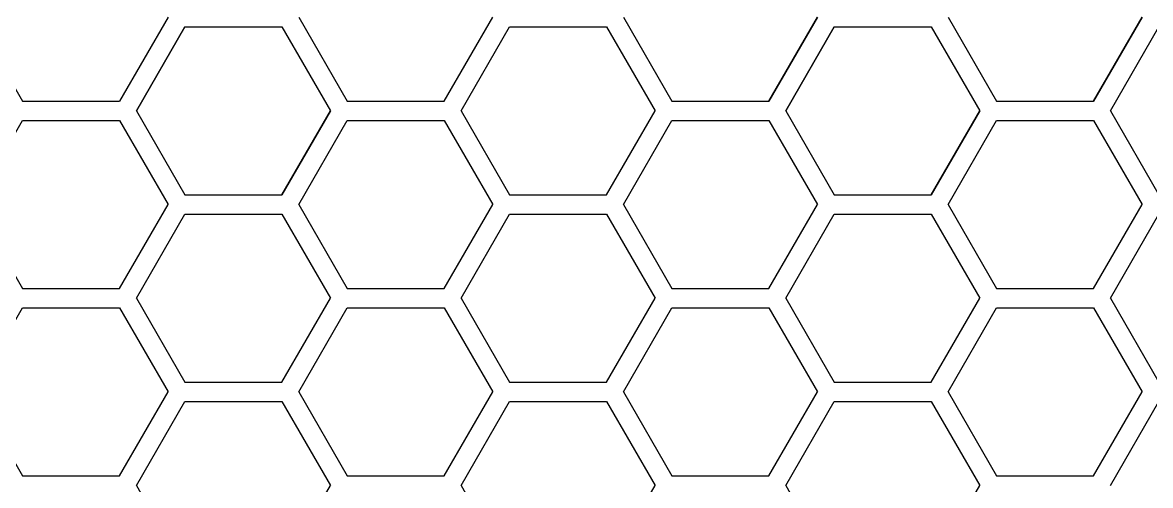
# Model space of a CAD drawing. Header units: millimetres. Extents: x 426 to 1302, y -791 to 304.
# Drawn here: x 653.8 to 886.3, y -204.7 to -109.2 of the extents above; entities that cross this region are included whole.
import ezdxf

# ---------------------------------------------------------------- set-up
doc = ezdxf.new("R2010")
doc.units = ezdxf.units.MM
doc.layers.get('0').update_dxf_attribs({"linetype": 'CONTINUOUS', "lineweight": 25, "true_color": 0x000000})

msp = doc.modelspace()

# ---------------------------------------------------------------- linework, layer by layer
for p, q in [((643.76, -108.1), (653.76, -125.42)), ((643.76, -108.1), (653.76, -125.42)), ((643.76, -108.1), (653.76, -125.42)), ((683.76, -108.1), (673.76, -125.42)), ((683.76, -108.1), (673.76, -125.42)), ((683.76, -108.1), (673.76, -125.42)), ((710.68, -108.1), (720.68, -125.42)), ((710.68, -108.1), (720.68, -125.42)), ((710.68, -108.1), (720.68, -125.42)), ((710.68, -108.1), (720.68, -125.42)), ((710.68, -108.1), (720.68, -125.42)), ((710.68, -108.1), (720.68, -125.42)), ((740.68, -125.42), (750.68, -108.1)), ((740.68, -125.42), (750.68, -108.1)), ((740.68, -125.42), (750.68, -108.1)), ((740.68, -125.42), (750.68, -108.1)), ((740.68, -125.42), (750.68, -108.1)), ((740.68, -125.42), (750.68, -108.1)), ((777.61, -108.1), (787.61, -125.42)), ((777.61, -108.1), (787.61, -125.42)), ((777.61, -108.1), (787.61, -125.42)), ((777.61, -108.1), (787.61, -125.42)), ((777.61, -108.1), (787.61, -125.42)), ((777.61, -108.1), (787.61, -125.42)), ((817.61, -108.1), (807.61, -125.42)), ((807.61, -125.42), (817.61, -108.1)), ((817.61, -108.1), (807.61, -125.42)), ((807.61, -125.42), (817.61, -108.1)), ((817.61, -108.1), (807.61, -125.42)), ((807.61, -125.42), (817.61, -108.1)), ((844.54, -108.1), (854.54, -125.42)), ((844.54, -108.1), (854.54, -125.42)), ((844.54, -108.1), (854.54, -125.42)), ((844.54, -108.1), (854.54, -125.42)), ((844.54, -108.1), (854.54, -125.42)), ((844.54, -108.1), (854.54, -125.42)), ((844.54, -108.1), (854.54, -125.42)), ((844.54, -108.1), (854.54, -125.42)), ((844.54, -108.1), (854.54, -125.42)), ((874.54, -125.42), (884.54, -108.1)), ((874.54, -125.42), (884.54, -108.1)), ((884.54, -108.1), (874.54, -125.42)), ((874.54, -125.42), (884.54, -108.1)), ((874.54, -125.42), (884.54, -108.1)), ((884.54, -108.1), (874.54, -125.42)), ((874.54, -125.42), (884.54, -108.1)), ((874.54, -125.42), (884.54, -108.1)), ((884.54, -108.1), (874.54, -125.42)), ((677.22, -127.42), (687.22, -110.1)), ((687.22, -110.1), (677.22, -127.42)), ((677.22, -127.42), (687.22, -110.1)), ((687.22, -110.1), (677.22, -127.42)), ((677.22, -127.42), (687.22, -110.1)), ((687.22, -110.1), (677.22, -127.42)), ((687.22, -110.1), (707.22, -110.1)), ((687.22, -110.1), (707.22, -110.1)), ((687.22, -110.1), (707.22, -110.1)), ((687.22, -110.1), (707.22, -110.1)), ((687.22, -110.1), (707.22, -110.1)), ((687.22, -110.1), (707.22, -110.1)), ((707.22, -110.1), (717.22, -127.42)), ((707.22, -110.1), (717.22, -127.42)), ((707.22, -110.1), (717.22, -127.42)), ((707.22, -110.1), (717.22, -127.42)), ((707.22, -110.1), (717.22, -127.42)), ((707.22, -110.1), (717.22, -127.42)), ((744.15, -127.42), (754.15, -110.1)), ((744.15, -127.42), (754.15, -110.1)), ((744.15, -127.42), (754.15, -110.1)), ((744.15, -127.42), (754.15, -110.1)), ((744.15, -127.42), (754.15, -110.1)), ((744.15, -127.42), (754.15, -110.1)), ((754.15, -110.1), (774.15, -110.1)), ((754.15, -110.1), (774.15, -110.1)), ((754.15, -110.1), (774.15, -110.1)), ((754.15, -110.1), (774.15, -110.1)), ((754.15, -110.1), (774.15, -110.1)), ((754.15, -110.1), (774.15, -110.1)), ((774.15, -110.1), (784.15, -127.42)), ((774.15, -110.1), (784.15, -127.42)), ((774.15, -110.1), (784.15, -127.42)), ((774.15, -110.1), (784.15, -127.42)), ((774.15, -110.1), (784.15, -127.42)), ((774.15, -110.1), (784.15, -127.42)), ((821.08, -110.1), (811.08, -127.42)), ((811.08, -127.42), (821.08, -110.1)), ((811.08, -127.42), (821.08, -110.1)), ((811.08, -127.42), (821.08, -110.1)), ((821.08, -110.1), (811.08, -127.42)), ((811.08, -127.42), (821.08, -110.1)), ((811.08, -127.42), (821.08, -110.1)), ((811.08, -127.42), (821.08, -110.1)), ((821.08, -110.1), (811.08, -127.42)), ((811.08, -127.42), (821.08, -110.1)), ((811.08, -127.42), (821.08, -110.1)), ((811.08, -127.42), (821.08, -110.1)), ((821.08, -110.1), (841.08, -110.1)), ((821.08, -110.1), (841.08, -110.1)), ((821.08, -110.1), (841.08, -110.1)), ((821.08, -110.1), (841.08, -110.1)), ((821.08, -110.1), (841.08, -110.1)), ((821.08, -110.1), (841.08, -110.1)), ((821.08, -110.1), (841.08, -110.1)), ((821.08, -110.1), (841.08, -110.1)), ((821.08, -110.1), (841.08, -110.1)), ((821.08, -110.1), (841.08, -110.1)), ((821.08, -110.1), (841.08, -110.1)), ((821.08, -110.1), (841.08, -110.1)), ((841.08, -110.1), (851.08, -127.42)), ((841.08, -110.1), (851.08, -127.42)), ((841.08, -110.1), (851.08, -127.42)), ((841.08, -110.1), (851.08, -127.42)), ((841.08, -110.1), (851.08, -127.42)), ((841.08, -110.1), (851.08, -127.42)), ((841.08, -110.1), (851.08, -127.42)), ((841.08, -110.1), (851.08, -127.42)), ((841.08, -110.1), (851.08, -127.42)), ((841.08, -110.1), (851.08, -127.42)), ((841.08, -110.1), (851.08, -127.42)), ((841.08, -110.1), (851.08, -127.42)), ((878.01, -127.42), (888.01, -110.1)), ((878.01, -127.42), (888.01, -110.1)), ((878.01, -127.42), (888.01, -110.1)), ((878.01, -127.42), (888.01, -110.1)), ((878.01, -127.42), (888.01, -110.1)), ((878.01, -127.42), (888.01, -110.1)), ((653.76, -125.42), (673.76, -125.42)), ((653.76, -125.42), (673.76, -125.42)), ((653.76, -125.42), (673.76, -125.42)), ((720.68, -125.42), (740.68, -125.42)), ((720.68, -125.42), (740.68, -125.42)), ((720.68, -125.42), (740.68, -125.42)), ((720.68, -125.42), (740.68, -125.42)), ((720.68, -125.42), (740.68, -125.42)), ((720.68, -125.42), (740.68, -125.42)), ((787.61, -125.42), (807.61, -125.42)), ((787.61, -125.42), (807.61, -125.42)), ((787.61, -125.42), (807.61, -125.42)), ((787.61, -125.42), (807.61, -125.42)), ((787.61, -125.42), (807.61, -125.42)), ((787.61, -125.42), (807.61, -125.42)), ((854.54, -125.42), (874.54, -125.42)), ((854.54, -125.42), (874.54, -125.42)), ((854.54, -125.42), (874.54, -125.42)), ((854.54, -125.42), (874.54, -125.42)), ((854.54, -125.42), (874.54, -125.42)), ((854.54, -125.42), (874.54, -125.42)), ((854.54, -125.42), (874.54, -125.42)), ((854.54, -125.42), (874.54, -125.42)), ((854.54, -125.42), (874.54, -125.42)), ((677.22, -127.42), (687.22, -144.74)), ((677.22, -127.42), (687.22, -144.74)), ((677.22, -127.42), (687.22, -144.74)), ((677.22, -127.42), (687.22, -144.74)), ((677.22, -127.42), (687.22, -144.74)), ((677.22, -127.42), (687.22, -144.74)), ((707.22, -144.74), (717.22, -127.42)), ((717.22, -127.42), (707.22, -144.74)), ((707.22, -144.74), (717.22, -127.42)), ((717.22, -127.42), (707.22, -144.74)), ((707.22, -144.74), (717.22, -127.42)), ((717.22, -127.42), (707.22, -144.74)), ((744.15, -127.42), (754.15, -144.74)), ((744.15, -127.42), (754.15, -144.74)), ((744.15, -127.42), (754.15, -144.74)), ((744.15, -127.42), (754.15, -144.74)), ((744.15, -127.42), (754.15, -144.74)), ((744.15, -127.42), (754.15, -144.74)), ((774.15, -144.74), (784.15, -127.42)), ((774.15, -144.74), (784.15, -127.42)), ((774.15, -144.74), (784.15, -127.42)), ((774.15, -144.74), (784.15, -127.42)), ((774.15, -144.74), (784.15, -127.42)), ((774.15, -144.74), (784.15, -127.42)), ((811.08, -127.42), (821.08, -144.74)), ((811.08, -127.42), (821.08, -144.74)), ((811.08, -127.42), (821.08, -144.74)), ((811.08, -127.42), (821.08, -144.74)), ((811.08, -127.42), (821.08, -144.74)), ((811.08, -127.42), (821.08, -144.74)), ((811.08, -127.42), (821.08, -144.74)), ((811.08, -127.42), (821.08, -144.74)), ((811.08, -127.42), (821.08, -144.74)), ((811.08, -127.42), (821.08, -144.74)), ((811.08, -127.42), (821.08, -144.74)), ((811.08, -127.42), (821.08, -144.74)), ((851.08, -127.42), (841.08, -144.74)), ((841.08, -144.74), (851.08, -127.42)), ((841.08, -144.74), (851.08, -127.42)), ((841.08, -144.74), (851.08, -127.42)), ((851.08, -127.42), (841.08, -144.74)), ((841.08, -144.74), (851.08, -127.42)), ((841.08, -144.74), (851.08, -127.42)), ((841.08, -144.74), (851.08, -127.42)), ((851.08, -127.42), (841.08, -144.74)), ((841.08, -144.74), (851.08, -127.42)), ((841.08, -144.74), (851.08, -127.42)), ((841.08, -144.74), (851.08, -127.42)), ((878.01, -127.42), (888.01, -144.74)), ((878.01, -127.42), (888.01, -144.74)), ((878.01, -127.42), (888.01, -144.74)), ((878.01, -127.42), (888.01, -144.74)), ((878.01, -127.42), (888.01, -144.74)), ((878.01, -127.42), (888.01, -144.74)), ((643.76, -146.74), (653.76, -129.42)), ((643.76, -146.74), (653.76, -129.42)), ((643.76, -146.74), (653.76, -129.42)), ((653.76, -129.42), (673.76, -129.42)), ((653.76, -129.42), (673.76, -129.42)), ((653.76, -129.42), (673.76, -129.42)), ((653.76, -129.42), (673.76, -129.42)), ((653.76, -129.42), (673.76, -129.42)), ((653.76, -129.42), (673.76, -129.42)), ((673.76, -129.42), (683.76, -146.74)), ((673.76, -129.42), (683.76, -146.74)), ((673.76, -129.42), (683.76, -146.74)), ((673.76, -129.42), (683.76, -146.74)), ((673.76, -129.42), (683.76, -146.74)), ((673.76, -129.42), (683.76, -146.74)), ((710.68, -146.74), (720.68, -129.42)), ((710.68, -146.74), (720.68, -129.42)), ((710.68, -146.74), (720.68, -129.42)), ((710.68, -146.74), (720.68, -129.42)), ((710.68, -146.74), (720.68, -129.42)), ((710.68, -146.74), (720.68, -129.42)), ((720.68, -129.42), (740.68, -129.42)), ((720.68, -129.42), (740.68, -129.42)), ((720.68, -129.42), (740.68, -129.42)), ((720.68, -129.42), (740.68, -129.42)), ((720.68, -129.42), (740.68, -129.42)), ((720.68, -129.42), (740.68, -129.42)), ((740.68, -129.42), (750.68, -146.74)), ((740.68, -129.42), (750.68, -146.74)), ((740.68, -129.42), (750.68, -146.74)), ((740.68, -129.42), (750.68, -146.74)), ((740.68, -129.42), (750.68, -146.74)), ((740.68, -129.42), (750.68, -146.74)), ((777.61, -146.74), (787.61, -129.42)), ((777.61, -146.74), (787.61, -129.42)), ((777.61, -146.74), (787.61, -129.42)), ((777.61, -146.74), (787.61, -129.42)), ((777.61, -146.74), (787.61, -129.42)), ((777.61, -146.74), (787.61, -129.42)), ((777.61, -146.74), (787.61, -129.42)), ((777.61, -146.74), (787.61, -129.42)), ((777.61, -146.74), (787.61, -129.42)), ((777.61, -146.74), (787.61, -129.42)), ((777.61, -146.74), (787.61, -129.42)), ((777.61, -146.74), (787.61, -129.42)), ((787.61, -129.42), (807.61, -129.42)), ((787.61, -129.42), (807.61, -129.42)), ((787.61, -129.42), (807.61, -129.42)), ((787.61, -129.42), (807.61, -129.42)), ((787.61, -129.42), (807.61, -129.42)), ((787.61, -129.42), (807.61, -129.42)), ((787.61, -129.42), (807.61, -129.42)), ((787.61, -129.42), (807.61, -129.42)), ((787.61, -129.42), (807.61, -129.42)), ((787.61, -129.42), (807.61, -129.42)), ((787.61, -129.42), (807.61, -129.42)), ((787.61, -129.42), (807.61, -129.42)), ((807.61, -129.42), (817.61, -146.74)), ((807.61, -129.42), (817.61, -146.74)), ((807.61, -129.42), (817.61, -146.74)), ((807.61, -129.42), (817.61, -146.74)), ((807.61, -129.42), (817.61, -146.74)), ((807.61, -129.42), (817.61, -146.74)), ((807.61, -129.42), (817.61, -146.74)), ((807.61, -129.42), (817.61, -146.74)), ((807.61, -129.42), (817.61, -146.74)), ((807.61, -129.42), (817.61, -146.74)), ((807.61, -129.42), (817.61, -146.74)), ((807.61, -129.42), (817.61, -146.74)), ((844.54, -146.74), (854.54, -129.42)), ((844.54, -146.74), (854.54, -129.42)), ((844.54, -146.74), (854.54, -129.42)), ((844.54, -146.74), (854.54, -129.42)), ((844.54, -146.74), (854.54, -129.42)), ((844.54, -146.74), (854.54, -129.42)), ((854.54, -129.42), (874.54, -129.42)), ((854.54, -129.42), (874.54, -129.42)), ((854.54, -129.42), (874.54, -129.42)), ((854.54, -129.42), (874.54, -129.42)), ((854.54, -129.42), (874.54, -129.42)), ((854.54, -129.42), (874.54, -129.42)), ((874.54, -129.42), (884.54, -146.74)), ((874.54, -129.42), (884.54, -146.74)), ((874.54, -129.42), (884.54, -146.74)), ((874.54, -129.42), (884.54, -146.74)), ((874.54, -129.42), (884.54, -146.74)), ((874.54, -129.42), (884.54, -146.74)), ((687.22, -144.74), (707.22, -144.74)), ((687.22, -144.74), (707.22, -144.74)), ((687.22, -144.74), (707.22, -144.74)), ((687.22, -144.74), (707.22, -144.74)), ((687.22, -144.74), (707.22, -144.74)), ((687.22, -144.74), (707.22, -144.74)), ((754.15, -144.74), (774.15, -144.74)), ((754.15, -144.74), (774.15, -144.74)), ((754.15, -144.74), (774.15, -144.74)), ((754.15, -144.74), (774.15, -144.74)), ((754.15, -144.74), (774.15, -144.74)), ((754.15, -144.74), (774.15, -144.74)), ((821.08, -144.74), (841.08, -144.74)), ((821.08, -144.74), (841.08, -144.74)), ((821.08, -144.74), (841.08, -144.74)), ((821.08, -144.74), (841.08, -144.74)), ((821.08, -144.74), (841.08, -144.74)), ((821.08, -144.74), (841.08, -144.74)), ((821.08, -144.74), (841.08, -144.74)), ((821.08, -144.74), (841.08, -144.74)), ((821.08, -144.74), (841.08, -144.74)), ((821.08, -144.74), (841.08, -144.74)), ((821.08, -144.74), (841.08, -144.74)), ((821.08, -144.74), (841.08, -144.74)), ((643.76, -146.74), (653.76, -164.06)), ((643.76, -146.74), (653.76, -164.06)), ((643.76, -146.74), (653.76, -164.06)), ((643.76, -146.74), (653.76, -164.06)), ((643.76, -146.74), (653.76, -164.06)), ((643.76, -146.74), (653.76, -164.06)), ((673.76, -164.06), (683.76, -146.74)), ((673.76, -164.06), (683.76, -146.74)), ((673.76, -164.06), (683.76, -146.74)), ((673.76, -164.06), (683.76, -146.74)), ((673.76, -164.06), (683.76, -146.74)), ((673.76, -164.06), (683.76, -146.74)), ((677.22, -166.06), (687.22, -148.74)), ((677.22, -166.06), (687.22, -148.74)), ((677.22, -166.06), (687.22, -148.74)), ((677.22, -166.06), (687.22, -148.74)), ((677.22, -166.06), (687.22, -148.74)), ((677.22, -166.06), (687.22, -148.74)), ((687.22, -148.74), (707.22, -148.74)), ((687.22, -148.74), (707.22, -148.74)), ((687.22, -148.74), (707.22, -148.74)), ((687.22, -148.74), (707.22, -148.74)), ((687.22, -148.74), (707.22, -148.74)), ((687.22, -148.74), (707.22, -148.74)), ((707.22, -148.74), (717.22, -166.06)), ((707.22, -148.74), (717.22, -166.06)), ((707.22, -148.74), (717.22, -166.06)), ((707.22, -148.74), (717.22, -166.06)), ((707.22, -148.74), (717.22, -166.06)), ((707.22, -148.74), (717.22, -166.06)), ((710.68, -146.74), (720.68, -164.06)), ((710.68, -146.74), (720.68, -164.06)), ((710.68, -146.74), (720.68, -164.06)), ((710.68, -146.74), (720.68, -164.06)), ((710.68, -146.74), (720.68, -164.06)), ((710.68, -146.74), (720.68, -164.06)), ((740.68, -164.06), (750.68, -146.74)), ((740.68, -164.06), (750.68, -146.74)), ((740.68, -164.06), (750.68, -146.74)), ((740.68, -164.06), (750.68, -146.74)), ((740.68, -164.06), (750.68, -146.74)), ((740.68, -164.06), (750.68, -146.74)), ((744.15, -166.06), (754.15, -148.74)), ((744.15, -166.06), (754.15, -148.74)), ((744.15, -166.06), (754.15, -148.74)), ((744.15, -166.06), (754.15, -148.74)), ((744.15, -166.06), (754.15, -148.74)), ((744.15, -166.06), (754.15, -148.74)), ((744.15, -166.06), (754.15, -148.74)), ((744.15, -166.06), (754.15, -148.74)), ((744.15, -166.06), (754.15, -148.74)), ((744.15, -166.06), (754.15, -148.74)), ((744.15, -166.06), (754.15, -148.74)), ((744.15, -166.06), (754.15, -148.74)), ((754.15, -148.74), (774.15, -148.74)), ((754.15, -148.74), (774.15, -148.74)), ((754.15, -148.74), (774.15, -148.74)), ((754.15, -148.74), (774.15, -148.74)), ((754.15, -148.74), (774.15, -148.74)), ((754.15, -148.74), (774.15, -148.74)), ((754.15, -148.74), (774.15, -148.74)), ((754.15, -148.74), (774.15, -148.74)), ((754.15, -148.74), (774.15, -148.74)), ((754.15, -148.74), (774.15, -148.74)), ((754.15, -148.74), (774.15, -148.74)), ((754.15, -148.74), (774.15, -148.74)), ((774.15, -148.74), (784.15, -166.06)), ((774.15, -148.74), (784.15, -166.06)), ((774.15, -148.74), (784.15, -166.06)), ((774.15, -148.74), (784.15, -166.06)), ((774.15, -148.74), (784.15, -166.06)), ((774.15, -148.74), (784.15, -166.06)), ((774.15, -148.74), (784.15, -166.06)), ((774.15, -148.74), (784.15, -166.06)), ((774.15, -148.74), (784.15, -166.06)), ((774.15, -148.74), (784.15, -166.06)), ((774.15, -148.74), (784.15, -166.06)), ((774.15, -148.74), (784.15, -166.06)), ((777.61, -146.74), (787.61, -164.06)), ((777.61, -146.74), (787.61, -164.06)), ((777.61, -146.74), (787.61, -164.06)), ((777.61, -146.74), (787.61, -164.06)), ((777.61, -146.74), (787.61, -164.06)), ((777.61, -146.74), (787.61, -164.06)), ((777.61, -146.74), (787.61, -164.06)), ((777.61, -146.74), (787.61, -164.06)), ((777.61, -146.74), (787.61, -164.06)), ((777.61, -146.74), (787.61, -164.06)), ((777.61, -146.74), (787.61, -164.06)), ((777.61, -146.74), (787.61, -164.06)), ((807.61, -164.06), (817.61, -146.74)), ((807.61, -164.06), (817.61, -146.74)), ((807.61, -164.06), (817.61, -146.74)), ((807.61, -164.06), (817.61, -146.74)), ((807.61, -164.06), (817.61, -146.74)), ((807.61, -164.06), (817.61, -146.74)), ((807.61, -164.06), (817.61, -146.74)), ((807.61, -164.06), (817.61, -146.74)), ((807.61, -164.06), (817.61, -146.74)), ((807.61, -164.06), (817.61, -146.74)), ((807.61, -164.06), (817.61, -146.74)), ((807.61, -164.06), (817.61, -146.74)), ((811.08, -166.06), (821.08, -148.74)), ((811.08, -166.06), (821.08, -148.74)), ((811.08, -166.06), (821.08, -148.74)), ((811.08, -166.06), (821.08, -148.74)), ((811.08, -166.06), (821.08, -148.74)), ((811.08, -166.06), (821.08, -148.74)), ((821.08, -148.74), (841.08, -148.74)), ((821.08, -148.74), (841.08, -148.74)), ((821.08, -148.74), (841.08, -148.74)), ((821.08, -148.74), (841.08, -148.74)), ((821.08, -148.74), (841.08, -148.74)), ((821.08, -148.74), (841.08, -148.74)), ((841.08, -148.74), (851.08, -166.06)), ((841.08, -148.74), (851.08, -166.06)), ((841.08, -148.74), (851.08, -166.06)), ((841.08, -148.74), (851.08, -166.06)), ((841.08, -148.74), (851.08, -166.06)), ((841.08, -148.74), (851.08, -166.06)), ((844.54, -146.74), (854.54, -164.06)), ((844.54, -146.74), (854.54, -164.06)), ((844.54, -146.74), (854.54, -164.06)), ((844.54, -146.74), (854.54, -164.06)), ((844.54, -146.74), (854.54, -164.06)), ((844.54, -146.74), (854.54, -164.06)), ((874.54, -164.06), (884.54, -146.74)), ((874.54, -164.06), (884.54, -146.74)), ((874.54, -164.06), (884.54, -146.74)), ((874.54, -164.06), (884.54, -146.74)), ((874.54, -164.06), (884.54, -146.74)), ((874.54, -164.06), (884.54, -146.74)), ((878.01, -166.06), (888.01, -148.74)), ((878.01, -166.06), (888.01, -148.74)), ((878.01, -166.06), (888.01, -148.74)), ((878.01, -166.06), (888.01, -148.74)), ((878.01, -166.06), (888.01, -148.74)), ((878.01, -166.06), (888.01, -148.74)), ((878.01, -166.06), (888.01, -148.74)), ((878.01, -166.06), (888.01, -148.74)), ((878.01, -166.06), (888.01, -148.74)), ((653.76, -164.06), (673.76, -164.06)), ((653.76, -164.06), (673.76, -164.06)), ((653.76, -164.06), (673.76, -164.06)), ((653.76, -164.06), (673.76, -164.06)), ((653.76, -164.06), (673.76, -164.06)), ((653.76, -164.06), (673.76, -164.06)), ((720.68, -164.06), (740.68, -164.06)), ((720.68, -164.06), (740.68, -164.06)), ((720.68, -164.06), (740.68, -164.06)), ((720.68, -164.06), (740.68, -164.06)), ((720.68, -164.06), (740.68, -164.06)), ((720.68, -164.06), (740.68, -164.06)), ((787.61, -164.06), (807.61, -164.06)), ((787.61, -164.06), (807.61, -164.06)), ((787.61, -164.06), (807.61, -164.06)), ((787.61, -164.06), (807.61, -164.06)), ((787.61, -164.06), (807.61, -164.06)), ((787.61, -164.06), (807.61, -164.06)), ((787.61, -164.06), (807.61, -164.06)), ((787.61, -164.06), (807.61, -164.06)), ((787.61, -164.06), (807.61, -164.06)), ((787.61, -164.06), (807.61, -164.06)), ((787.61, -164.06), (807.61, -164.06)), ((787.61, -164.06), (807.61, -164.06)), ((854.54, -164.06), (874.54, -164.06)), ((854.54, -164.06), (874.54, -164.06)), ((854.54, -164.06), (874.54, -164.06)), ((854.54, -164.06), (874.54, -164.06)), ((854.54, -164.06), (874.54, -164.06)), ((854.54, -164.06), (874.54, -164.06)), ((677.22, -166.06), (687.22, -183.38)), ((677.22, -166.06), (687.22, -183.38)), ((677.22, -166.06), (687.22, -183.38)), ((677.22, -166.06), (687.22, -183.38)), ((677.22, -166.06), (687.22, -183.38)), ((677.22, -166.06), (687.22, -183.38)), ((707.22, -183.38), (717.22, -166.06)), ((707.22, -183.38), (717.22, -166.06)), ((707.22, -183.38), (717.22, -166.06)), ((707.22, -183.38), (717.22, -166.06)), ((707.22, -183.38), (717.22, -166.06)), ((707.22, -183.38), (717.22, -166.06)), ((744.15, -166.06), (754.15, -183.38)), ((744.15, -166.06), (754.15, -183.38)), ((744.15, -166.06), (754.15, -183.38)), ((744.15, -166.06), (754.15, -183.38)), ((744.15, -166.06), (754.15, -183.38)), ((744.15, -166.06), (754.15, -183.38)), ((744.15, -166.06), (754.15, -183.38)), ((744.15, -166.06), (754.15, -183.38)), ((744.15, -166.06), (754.15, -183.38)), ((744.15, -166.06), (754.15, -183.38)), ((744.15, -166.06), (754.15, -183.38)), ((744.15, -166.06), (754.15, -183.38)), ((774.15, -183.38), (784.15, -166.06)), ((774.15, -183.38), (784.15, -166.06)), ((774.15, -183.38), (784.15, -166.06)), ((774.15, -183.38), (784.15, -166.06)), ((774.15, -183.38), (784.15, -166.06)), ((774.15, -183.38), (784.15, -166.06)), ((774.15, -183.38), (784.15, -166.06)), ((774.15, -183.38), (784.15, -166.06)), ((774.15, -183.38), (784.15, -166.06)), ((774.15, -183.38), (784.15, -166.06)), ((774.15, -183.38), (784.15, -166.06)), ((774.15, -183.38), (784.15, -166.06)), ((811.08, -166.06), (821.08, -183.38)), ((811.08, -166.06), (821.08, -183.38)), ((811.08, -166.06), (821.08, -183.38)), ((811.08, -166.06), (821.08, -183.38)), ((811.08, -166.06), (821.08, -183.38)), ((811.08, -166.06), (821.08, -183.38)), ((841.08, -183.38), (851.08, -166.06)), ((841.08, -183.38), (851.08, -166.06)), ((841.08, -183.38), (851.08, -166.06)), ((841.08, -183.38), (851.08, -166.06)), ((841.08, -183.38), (851.08, -166.06)), ((841.08, -183.38), (851.08, -166.06)), ((878.01, -166.06), (888.01, -183.38)), ((878.01, -166.06), (888.01, -183.38)), ((878.01, -166.06), (888.01, -183.38)), ((878.01, -166.06), (888.01, -183.38)), ((878.01, -166.06), (888.01, -183.38)), ((878.01, -166.06), (888.01, -183.38)), ((878.01, -166.06), (888.01, -183.38)), ((878.01, -166.06), (888.01, -183.38)), ((878.01, -166.06), (888.01, -183.38)), ((643.76, -185.38), (653.76, -168.06)), ((643.76, -185.38), (653.76, -168.06)), ((643.76, -185.38), (653.76, -168.06)), ((653.76, -168.06), (673.76, -168.06)), ((653.76, -168.06), (673.76, -168.06)), ((653.76, -168.06), (673.76, -168.06)), ((653.76, -168.06), (673.76, -168.06)), ((653.76, -168.06), (673.76, -168.06)), ((653.76, -168.06), (673.76, -168.06)), ((673.76, -168.06), (683.76, -185.38)), ((673.76, -168.06), (683.76, -185.38)), ((673.76, -168.06), (683.76, -185.38)), ((673.76, -168.06), (683.76, -185.38)), ((673.76, -168.06), (683.76, -185.38)), ((673.76, -168.06), (683.76, -185.38)), ((710.68, -185.38), (720.68, -168.06)), ((710.68, -185.38), (720.68, -168.06)), ((710.68, -185.38), (720.68, -168.06)), ((710.68, -185.38), (720.68, -168.06)), ((710.68, -185.38), (720.68, -168.06)), ((710.68, -185.38), (720.68, -168.06)), ((710.68, -185.38), (720.68, -168.06)), ((710.68, -185.38), (720.68, -168.06)), ((710.68, -185.38), (720.68, -168.06)), ((720.68, -168.06), (740.68, -168.06)), ((720.68, -168.06), (740.68, -168.06)), ((720.68, -168.06), (740.68, -168.06)), ((720.68, -168.06), (740.68, -168.06)), ((720.68, -168.06), (740.68, -168.06)), ((720.68, -168.06), (740.68, -168.06)), ((720.68, -168.06), (740.68, -168.06)), ((720.68, -168.06), (740.68, -168.06)), ((720.68, -168.06), (740.68, -168.06)), ((740.68, -168.06), (750.68, -185.38)), ((740.68, -168.06), (750.68, -185.38)), ((740.68, -168.06), (750.68, -185.38)), ((740.68, -168.06), (750.68, -185.38)), ((740.68, -168.06), (750.68, -185.38)), ((740.68, -168.06), (750.68, -185.38)), ((740.68, -168.06), (750.68, -185.38)), ((740.68, -168.06), (750.68, -185.38)), ((740.68, -168.06), (750.68, -185.38)), ((777.61, -185.38), (787.61, -168.06)), ((777.61, -185.38), (787.61, -168.06)), ((777.61, -185.38), (787.61, -168.06)), ((777.61, -185.38), (787.61, -168.06)), ((777.61, -185.38), (787.61, -168.06)), ((777.61, -185.38), (787.61, -168.06)), ((777.61, -185.38), (787.61, -168.06)), ((777.61, -185.38), (787.61, -168.06)), ((777.61, -185.38), (787.61, -168.06)), ((787.61, -168.06), (807.61, -168.06)), ((787.61, -168.06), (807.61, -168.06)), ((787.61, -168.06), (807.61, -168.06)), ((787.61, -168.06), (807.61, -168.06)), ((787.61, -168.06), (807.61, -168.06)), ((787.61, -168.06), (807.61, -168.06)), ((787.61, -168.06), (807.61, -168.06)), ((787.61, -168.06), (807.61, -168.06)), ((787.61, -168.06), (807.61, -168.06)), ((807.61, -168.06), (817.61, -185.38)), ((807.61, -168.06), (817.61, -185.38)), ((807.61, -168.06), (817.61, -185.38)), ((807.61, -168.06), (817.61, -185.38)), ((807.61, -168.06), (817.61, -185.38)), ((807.61, -168.06), (817.61, -185.38)), ((807.61, -168.06), (817.61, -185.38)), ((807.61, -168.06), (817.61, -185.38)), ((807.61, -168.06), (817.61, -185.38)), ((844.54, -185.38), (854.54, -168.06)), ((844.54, -185.38), (854.54, -168.06)), ((844.54, -185.38), (854.54, -168.06)), ((844.54, -185.38), (854.54, -168.06)), ((844.54, -185.38), (854.54, -168.06)), ((844.54, -185.38), (854.54, -168.06)), ((844.54, -185.38), (854.54, -168.06)), ((844.54, -185.38), (854.54, -168.06)), ((844.54, -185.38), (854.54, -168.06)), ((854.54, -168.06), (874.54, -168.06)), ((854.54, -168.06), (874.54, -168.06)), ((854.54, -168.06), (874.54, -168.06)), ((854.54, -168.06), (874.54, -168.06)), ((854.54, -168.06), (874.54, -168.06)), ((854.54, -168.06), (874.54, -168.06)), ((854.54, -168.06), (874.54, -168.06)), ((854.54, -168.06), (874.54, -168.06)), ((854.54, -168.06), (874.54, -168.06)), ((874.54, -168.06), (884.54, -185.38)), ((874.54, -168.06), (884.54, -185.38)), ((874.54, -168.06), (884.54, -185.38)), ((874.54, -168.06), (884.54, -185.38)), ((874.54, -168.06), (884.54, -185.38)), ((874.54, -168.06), (884.54, -185.38)), ((874.54, -168.06), (884.54, -185.38)), ((874.54, -168.06), (884.54, -185.38)), ((874.54, -168.06), (884.54, -185.38)), ((687.22, -183.38), (707.22, -183.38)), ((687.22, -183.38), (707.22, -183.38)), ((687.22, -183.38), (707.22, -183.38)), ((687.22, -183.38), (707.22, -183.38)), ((687.22, -183.38), (707.22, -183.38)), ((687.22, -183.38), (707.22, -183.38)), ((754.15, -183.38), (774.15, -183.38)), ((754.15, -183.38), (774.15, -183.38)), ((754.15, -183.38), (774.15, -183.38)), ((754.15, -183.38), (774.15, -183.38)), ((754.15, -183.38), (774.15, -183.38)), ((754.15, -183.38), (774.15, -183.38)), ((754.15, -183.38), (774.15, -183.38)), ((754.15, -183.38), (774.15, -183.38)), ((754.15, -183.38), (774.15, -183.38)), ((754.15, -183.38), (774.15, -183.38)), ((754.15, -183.38), (774.15, -183.38)), ((754.15, -183.38), (774.15, -183.38)), ((821.08, -183.38), (841.08, -183.38)), ((821.08, -183.38), (841.08, -183.38)), ((821.08, -183.38), (841.08, -183.38)), ((821.08, -183.38), (841.08, -183.38)), ((821.08, -183.38), (841.08, -183.38)), ((821.08, -183.38), (841.08, -183.38)), ((821.08, -183.38), (841.08, -183.38)), ((821.08, -183.38), (841.08, -183.38)), ((821.08, -183.38), (841.08, -183.38)), ((821.08, -183.38), (841.08, -183.38)), ((821.08, -183.38), (841.08, -183.38)), ((821.08, -183.38), (841.08, -183.38)), ((643.76, -185.38), (653.76, -202.7)), ((643.76, -185.38), (653.76, -202.7)), ((643.76, -185.38), (653.76, -202.7)), ((673.76, -202.7), (683.76, -185.38)), ((673.76, -202.7), (683.76, -185.38)), ((673.76, -202.7), (683.76, -185.38)), ((673.76, -202.7), (683.76, -185.38)), ((673.76, -202.7), (683.76, -185.38)), ((673.76, -202.7), (683.76, -185.38)), ((710.68, -185.38), (720.68, -202.7)), ((710.68, -185.38), (720.68, -202.7)), ((710.68, -185.38), (720.68, -202.7)), ((710.68, -185.38), (720.68, -202.7)), ((710.68, -185.38), (720.68, -202.7)), ((710.68, -185.38), (720.68, -202.7)), ((710.68, -185.38), (720.68, -202.7)), ((710.68, -185.38), (720.68, -202.7)), ((710.68, -185.38), (720.68, -202.7)), ((740.68, -202.7), (750.68, -185.38)), ((740.68, -202.7), (750.68, -185.38)), ((740.68, -202.7), (750.68, -185.38)), ((740.68, -202.7), (750.68, -185.38)), ((740.68, -202.7), (750.68, -185.38)), ((740.68, -202.7), (750.68, -185.38)), ((740.68, -202.7), (750.68, -185.38)), ((740.68, -202.7), (750.68, -185.38)), ((740.68, -202.7), (750.68, -185.38)), ((777.61, -185.38), (787.61, -202.7)), ((777.61, -185.38), (787.61, -202.7)), ((777.61, -185.38), (787.61, -202.7)), ((777.61, -185.38), (787.61, -202.7)), ((777.61, -185.38), (787.61, -202.7)), ((777.61, -185.38), (787.61, -202.7)), ((777.61, -185.38), (787.61, -202.7)), ((777.61, -185.38), (787.61, -202.7)), ((777.61, -185.38), (787.61, -202.7)), ((807.61, -202.7), (817.61, -185.38)), ((807.61, -202.7), (817.61, -185.38)), ((807.61, -202.7), (817.61, -185.38)), ((807.61, -202.7), (817.61, -185.38)), ((807.61, -202.7), (817.61, -185.38)), ((807.61, -202.7), (817.61, -185.38)), ((807.61, -202.7), (817.61, -185.38)), ((807.61, -202.7), (817.61, -185.38)), ((807.61, -202.7), (817.61, -185.38)), ((844.54, -185.38), (854.54, -202.7)), ((844.54, -185.38), (854.54, -202.7)), ((844.54, -185.38), (854.54, -202.7)), ((844.54, -185.38), (854.54, -202.7)), ((844.54, -185.38), (854.54, -202.7)), ((844.54, -185.38), (854.54, -202.7)), ((844.54, -185.38), (854.54, -202.7)), ((844.54, -185.38), (854.54, -202.7)), ((844.54, -185.38), (854.54, -202.7)), ((874.54, -202.7), (884.54, -185.38)), ((874.54, -202.7), (884.54, -185.38)), ((874.54, -202.7), (884.54, -185.38)), ((874.54, -202.7), (884.54, -185.38)), ((874.54, -202.7), (884.54, -185.38)), ((874.54, -202.7), (884.54, -185.38)), ((874.54, -202.7), (884.54, -185.38)), ((874.54, -202.7), (884.54, -185.38)), ((874.54, -202.7), (884.54, -185.38)), ((677.22, -204.7), (687.22, -187.38)), ((677.22, -204.7), (687.22, -187.38)), ((677.22, -204.7), (687.22, -187.38)), ((677.22, -204.7), (687.22, -187.38)), ((677.22, -204.7), (687.22, -187.38)), ((677.22, -204.7), (687.22, -187.38)), ((677.22, -204.7), (687.22, -187.38)), ((677.22, -204.7), (687.22, -187.38)), ((677.22, -204.7), (687.22, -187.38)), ((687.22, -187.38), (707.22, -187.38)), ((687.22, -187.38), (707.22, -187.38)), ((687.22, -187.38), (707.22, -187.38)), ((687.22, -187.38), (707.22, -187.38)), ((687.22, -187.38), (707.22, -187.38)), ((687.22, -187.38), (707.22, -187.38)), ((687.22, -187.38), (707.22, -187.38)), ((687.22, -187.38), (707.22, -187.38)), ((687.22, -187.38), (707.22, -187.38)), ((707.22, -187.38), (717.22, -204.7)), ((707.22, -187.38), (717.22, -204.7)), ((707.22, -187.38), (717.22, -204.7)), ((707.22, -187.38), (717.22, -204.7)), ((707.22, -187.38), (717.22, -204.7)), ((707.22, -187.38), (717.22, -204.7)), ((707.22, -187.38), (717.22, -204.7)), ((707.22, -187.38), (717.22, -204.7)), ((707.22, -187.38), (717.22, -204.7)), ((744.15, -204.7), (754.15, -187.38)), ((744.15, -204.7), (754.15, -187.38)), ((744.15, -204.7), (754.15, -187.38)), ((744.15, -204.7), (754.15, -187.38)), ((744.15, -204.7), (754.15, -187.38)), ((744.15, -204.7), (754.15, -187.38)), ((744.15, -204.7), (754.15, -187.38)), ((744.15, -204.7), (754.15, -187.38)), ((744.15, -204.7), (754.15, -187.38)), ((754.15, -187.38), (774.15, -187.38)), ((754.15, -187.38), (774.15, -187.38)), ((754.15, -187.38), (774.15, -187.38)), ((754.15, -187.38), (774.15, -187.38)), ((754.15, -187.38), (774.15, -187.38)), ((754.15, -187.38), (774.15, -187.38)), ((754.15, -187.38), (774.15, -187.38)), ((754.15, -187.38), (774.15, -187.38)), ((754.15, -187.38), (774.15, -187.38)), ((774.15, -187.38), (784.15, -204.7)), ((774.15, -187.38), (784.15, -204.7)), ((774.15, -187.38), (784.15, -204.7)), ((774.15, -187.38), (784.15, -204.7)), ((774.15, -187.38), (784.15, -204.7)), ((774.15, -187.38), (784.15, -204.7)), ((774.15, -187.38), (784.15, -204.7)), ((774.15, -187.38), (784.15, -204.7)), ((774.15, -187.38), (784.15, -204.7)), ((811.08, -204.7), (821.08, -187.38)), ((811.08, -204.7), (821.08, -187.38)), ((811.08, -204.7), (821.08, -187.38)), ((811.08, -204.7), (821.08, -187.38)), ((811.08, -204.7), (821.08, -187.38)), ((811.08, -204.7), (821.08, -187.38)), ((821.08, -187.38), (841.08, -187.38)), ((821.08, -187.38), (841.08, -187.38)), ((821.08, -187.38), (841.08, -187.38)), ((821.08, -187.38), (841.08, -187.38)), ((821.08, -187.38), (841.08, -187.38)), ((821.08, -187.38), (841.08, -187.38)), ((821.08, -187.38), (841.08, -187.38)), ((821.08, -187.38), (841.08, -187.38)), ((821.08, -187.38), (841.08, -187.38)), ((841.08, -187.38), (851.08, -204.7)), ((841.08, -187.38), (851.08, -204.7)), ((841.08, -187.38), (851.08, -204.7)), ((841.08, -187.38), (851.08, -204.7)), ((841.08, -187.38), (851.08, -204.7)), ((841.08, -187.38), (851.08, -204.7)), ((878.01, -204.7), (888.01, -187.38)), ((878.01, -204.7), (888.01, -187.38)), ((878.01, -204.7), (888.01, -187.38)), ((878.01, -204.7), (888.01, -187.38)), ((878.01, -204.7), (888.01, -187.38)), ((878.01, -204.7), (888.01, -187.38)), ((653.76, -202.7), (673.76, -202.7)), ((653.76, -202.7), (673.76, -202.7)), ((653.76, -202.7), (673.76, -202.7)), ((653.76, -202.7), (673.76, -202.7)), ((653.76, -202.7), (673.76, -202.7)), ((653.76, -202.7), (673.76, -202.7)), ((653.76, -202.7), (673.76, -202.7)), ((653.76, -202.7), (673.76, -202.7)), ((653.76, -202.7), (673.76, -202.7)), ((653.76, -202.7), (673.76, -202.7)), ((653.76, -202.7), (673.76, -202.7)), ((653.76, -202.7), (673.76, -202.7)), ((720.68, -202.7), (740.68, -202.7)), ((720.68, -202.7), (740.68, -202.7)), ((720.68, -202.7), (740.68, -202.7)), ((720.68, -202.7), (740.68, -202.7)), ((720.68, -202.7), (740.68, -202.7)), ((720.68, -202.7), (740.68, -202.7)), ((720.68, -202.7), (740.68, -202.7)), ((720.68, -202.7), (740.68, -202.7)), ((720.68, -202.7), (740.68, -202.7)), ((720.68, -202.7), (740.68, -202.7)), ((720.68, -202.7), (740.68, -202.7)), ((720.68, -202.7), (740.68, -202.7)), ((720.68, -202.7), (740.68, -202.7)), ((720.68, -202.7), (740.68, -202.7)), ((720.68, -202.7), (740.68, -202.7)), ((787.61, -202.7), (807.61, -202.7)), ((787.61, -202.7), (807.61, -202.7)), ((787.61, -202.7), (807.61, -202.7)), ((787.61, -202.7), (807.61, -202.7)), ((787.61, -202.7), (807.61, -202.7)), ((787.61, -202.7), (807.61, -202.7)), ((787.61, -202.7), (807.61, -202.7)), ((787.61, -202.7), (807.61, -202.7)), ((787.61, -202.7), (807.61, -202.7)), ((787.61, -202.7), (807.61, -202.7)), ((787.61, -202.7), (807.61, -202.7)), ((787.61, -202.7), (807.61, -202.7)), ((787.61, -202.7), (807.61, -202.7)), ((787.61, -202.7), (807.61, -202.7)), ((787.61, -202.7), (807.61, -202.7)), ((854.54, -202.7), (874.54, -202.7)), ((854.54, -202.7), (874.54, -202.7)), ((854.54, -202.7), (874.54, -202.7)), ((854.54, -202.7), (874.54, -202.7)), ((854.54, -202.7), (874.54, -202.7)), ((854.54, -202.7), (874.54, -202.7)), ((854.54, -202.7), (874.54, -202.7)), ((854.54, -202.7), (874.54, -202.7)), ((854.54, -202.7), (874.54, -202.7)), ((677.22, -204.7), (687.22, -222.02)), ((677.22, -204.7), (687.22, -222.02)), ((677.22, -204.7), (687.22, -222.02)), ((677.22, -204.7), (687.22, -222.02)), ((677.22, -204.7), (687.22, -222.02)), ((677.22, -204.7), (687.22, -222.02)), ((707.22, -222.02), (717.22, -204.7)), ((707.22, -222.02), (717.22, -204.7)), ((707.22, -222.02), (717.22, -204.7)), ((707.22, -222.02), (717.22, -204.7)), ((707.22, -222.02), (717.22, -204.7)), ((707.22, -222.02), (717.22, -204.7)), ((744.15, -204.7), (754.15, -222.02)), ((744.15, -204.7), (754.15, -222.02)), ((744.15, -204.7), (754.15, -222.02)), ((744.15, -204.7), (754.15, -222.02)), ((744.15, -204.7), (754.15, -222.02)), ((744.15, -204.7), (754.15, -222.02)), ((744.15, -204.7), (754.15, -222.02)), ((744.15, -204.7), (754.15, -222.02)), ((744.15, -204.7), (754.15, -222.02)), ((774.15, -222.02), (784.15, -204.7)), ((774.15, -222.02), (784.15, -204.7)), ((774.15, -222.02), (784.15, -204.7)), ((774.15, -222.02), (784.15, -204.7)), ((774.15, -222.02), (784.15, -204.7)), ((774.15, -222.02), (784.15, -204.7)), ((811.08, -204.7), (821.08, -222.02)), ((811.08, -204.7), (821.08, -222.02)), ((811.08, -204.7), (821.08, -222.02)), ((841.08, -222.02), (851.08, -204.7)), ((841.08, -222.02), (851.08, -204.7)), ((841.08, -222.02), (851.08, -204.7))]:
    msp.add_line(p, q)

doc.saveas('drawing.dxf')
